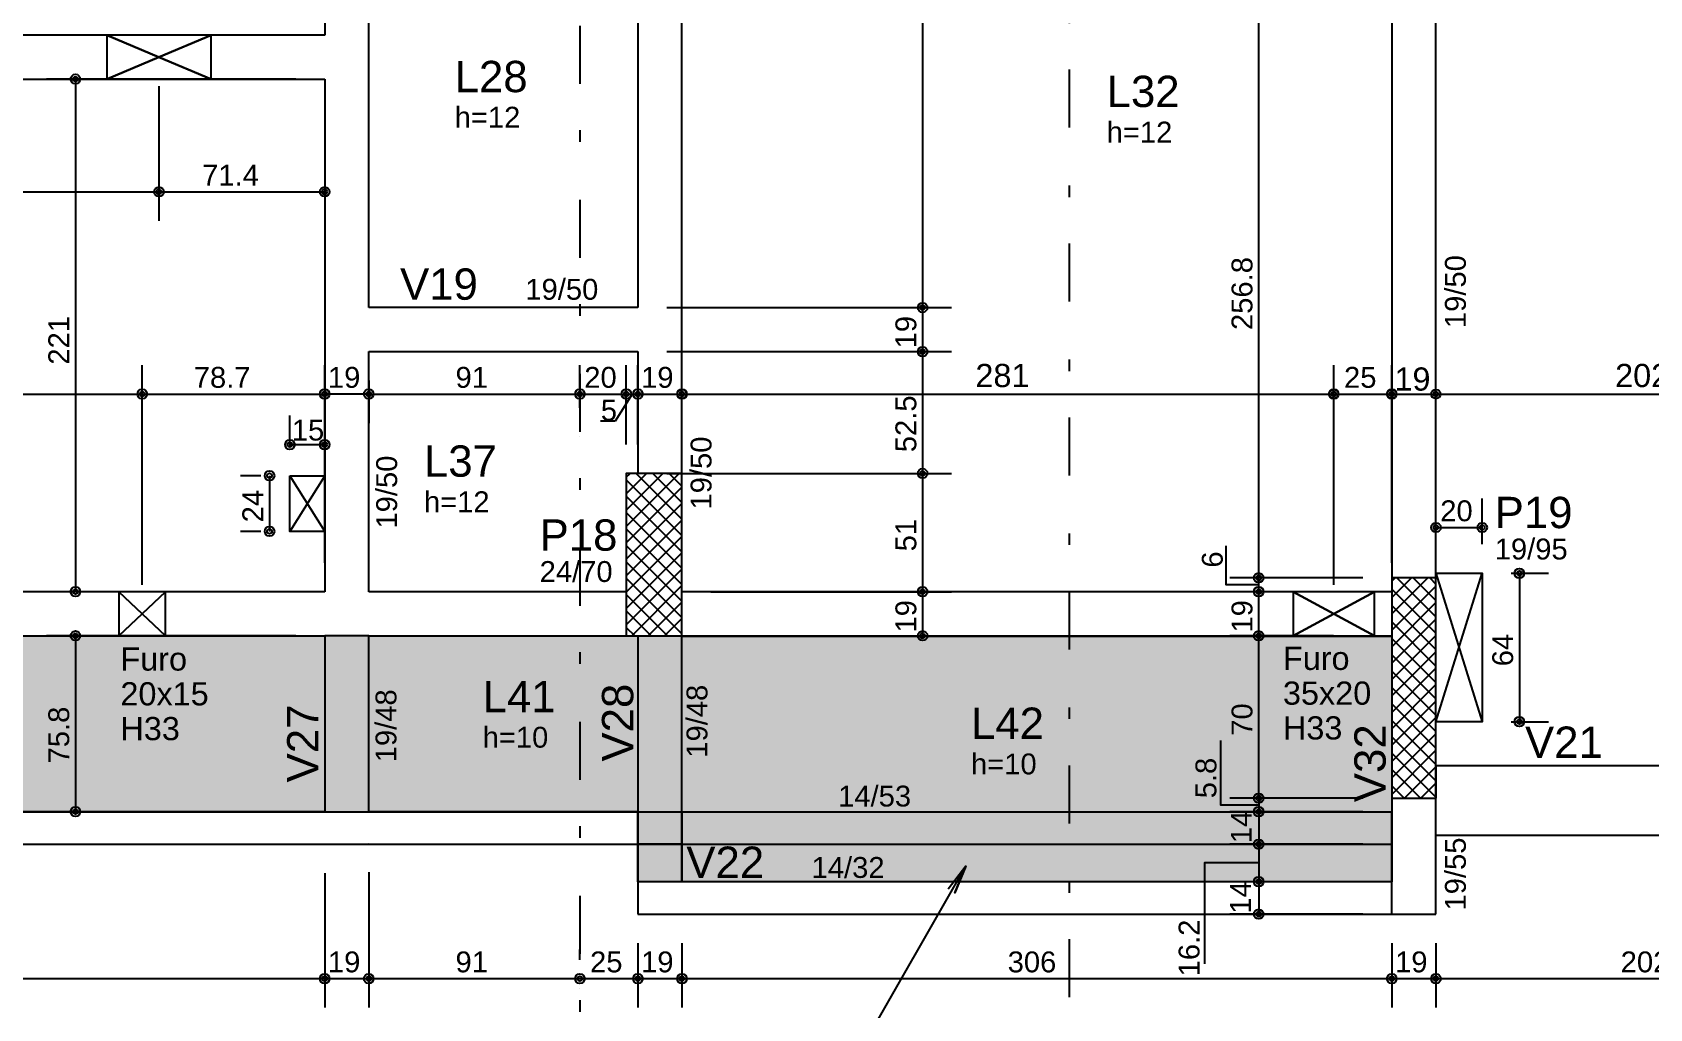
# Model space of a CAD drawing. Extents: x 0 to 119, y 0 to 84.
# Drawn here: x 26.22 to 40.16, y 33.82 to 42.24 of the extents above; entities that cross this region are included whole.
import ezdxf

# ---------------------------------------------------------------- set-up
doc = ezdxf.new("R2010")
doc.units = 0
doc.header["$MEASUREMENT"] = 0
doc.linetypes.add('ESTILO_TQS_0003', pattern=[1.5, 0.5, -0.4, 0.1, -0.5])
for name, color, linetype in [('1', 3, 'CONTINUOUS'), ('10', 252, 'CONTINUOUS'), ('18', 6, 'CONTINUOUS'), ('25', 130, 'CONTINUOUS'), ('27', 250, 'CONTINUOUS'), ('3', 7, 'CONTINUOUS'), ('32', 250, 'CONTINUOUS'), ('36', 7, 'CONTINUOUS'), ('37', 7, 'CONTINUOUS'), ('38', 7, 'CONTINUOUS'), ('62', 7, 'CONTINUOUS')]:
    doc.layers.add(name, color=color, linetype=linetype)
doc.styles.add('TQS_ARIAL', font='arial.ttf')

msp = doc.modelspace()

# ---------------------------------------------------------------- linework, layer by layer
at = {"layer": '1', "color": 3, "linetype": 'Continuous'}
for p, q in [((31.57555, 37.73988), (31.57555, 37.73988)), ((38.12555, 36.58988), (38.12555, 36.58988))]:
    msp.add_line(p, q, dxfattribs=at)
at = {"layer": '10', "color": 252, "linetype": 'Continuous'}
for p, q in [((28.435562, 38.420028), (28.73555, 37.939909)), ((28.73555, 38.420028), (28.435562, 37.939909)), ((38.31555, 37.57888), (38.714433, 36.299058)), ((38.31555, 36.299058), (38.714433, 37.57888))]:
    msp.add_line(p, q, dxfattribs=at)
for points in [[(28.435562, 38.420028), (28.73555, 38.420028), (28.73555, 37.939909), (28.435562, 37.939909), (28.435562, 38.420028)], [(38.31555, 37.57888), (38.714433, 37.57888), (38.714433, 36.299058), (38.31555, 36.299058), (38.31555, 37.57888)]]:
    msp.add_lwpolyline(points, dxfattribs=at)
at = {"layer": '18', "color": 6, "linetype": 'ESTILO_TQS_0003'}
msp.add_line((30.93555, 76.798161), (30.93555, 32.667344), dxfattribs=at)
at = {"layer": '25', "color": 130, "linetype": 'Continuous'}
for points in [[(22.662537, 35.52303), (21.12506, 37.03988), (28.73555, 37.03988), (28.73555, 35.52303), (22.662537, 35.52303)], [(29.11555, 35.52303), (29.11555, 37.03988), (28.73555, 37.03988), (28.73555, 35.52303), (29.11555, 35.52303)], [(31.435554, 37.03788), (31.435554, 35.52303), (29.11555, 35.52303), (29.11555, 37.03988), (31.33555, 37.03988), (31.435554, 37.03988)], [(31.815554, 35.52303), (31.815554, 37.03788), (31.435554, 37.03788), (31.435554, 35.52303), (31.815554, 35.52303)], [(31.815554, 37.03788), (37.93555, 37.03788), (37.93555, 34.91988), (31.815554, 34.91988), (31.815554, 37.03788)], [(31.435554, 35.52303), (31.815554, 35.52303), (31.815554, 35.24303), (31.435554, 35.24303), (31.435554, 35.52303)], [(31.435554, 35.24303), (31.815554, 35.24303), (31.815554, 34.91988), (31.435554, 34.91988), (31.435554, 35.24303)]]:
    msp.add_lwpolyline(points, dxfattribs=at)
for points in [[(22.662537, 35.52303), (21.12506, 37.03988), (28.73555, 37.03988)], [(22.662537, 35.52303), (28.73555, 37.03988), (28.73555, 35.52303)], [(29.11555, 35.52303), (29.11555, 37.03988), (28.73555, 37.03988)], [(29.11555, 35.52303), (28.73555, 37.03988), (28.73555, 35.52303)], [(31.435554, 37.03788), (29.11555, 35.52303), (29.11555, 37.03988)], [(31.435554, 37.03788), (29.11555, 37.03988), (31.33555, 37.03988)], [(31.435554, 37.03788), (31.435554, 35.52303), (29.11555, 35.52303)], [(31.435554, 37.03788), (31.33555, 37.03988), (31.435554, 37.03788)], [(31.815554, 35.52303), (31.815554, 37.03788), (31.435554, 37.03788)], [(31.815554, 35.52303), (31.435554, 37.03788), (31.435554, 35.52303)], [(31.815554, 37.03788), (37.93555, 37.03788), (37.93555, 34.91988)], [(31.815554, 37.03788), (37.93555, 34.91988), (31.815554, 34.91988)], [(31.815554, 37.03788), (31.815554, 34.91988), (31.815554, 37.03788)], [(22.662537, 35.52303), (28.73555, 35.52303), (22.662537, 35.52303)], [(29.11555, 35.52303), (28.73555, 35.52303), (29.11555, 35.52303)], [(31.815554, 35.52303), (31.435554, 35.52303), (31.815554, 35.52303)], [(31.435554, 35.52303), (31.815554, 35.52303), (31.815554, 35.24303)], [(31.435554, 35.52303), (31.815554, 35.24303), (31.435554, 35.24303)], [(31.435554, 35.52303), (31.435554, 35.24303), (31.435554, 35.52303)], [(31.435554, 35.24303), (31.815554, 35.24303), (31.815554, 34.91988)], [(31.435554, 35.24303), (31.815554, 34.91988), (31.435554, 34.91988)], [(31.435554, 35.24303), (31.435554, 34.91988), (31.435554, 35.24303)]]:
    msp.add_solid(points, dxfattribs=at)
at = {"layer": '27', "color": 250, "linetype": 'Continuous'}
for p, q in [((31.33555, 37.982354), (31.793076, 38.43988)), ((31.33555, 38.123775), (31.651655, 38.43988)), ((31.33555, 38.265196), (31.510234, 38.43988)), ((31.33555, 38.406618), (31.368812, 38.43988)), ((31.33555, 38.385179), (31.81555, 37.905179)), ((31.42227, 38.43988), (31.81555, 38.0466)), ((31.563691, 38.43988), (31.81555, 38.188021)), ((31.705113, 38.43988), (31.81555, 38.329443)), ((31.33555, 37.840932), (31.81555, 38.320932)), ((31.33555, 38.243757), (31.81555, 37.763757)), ((31.33555, 37.699511), (31.81555, 38.179511)), ((31.33555, 38.102336), (31.81555, 37.622336)), ((31.33555, 37.55809), (31.81555, 38.03809)), ((31.33555, 37.960915), (31.81555, 37.480915)), ((31.33555, 37.416668), (31.81555, 37.896668)), ((31.33555, 37.819493), (31.81555, 37.339493)), ((31.33555, 37.275247), (31.81555, 37.755247)), ((31.33555, 37.678072), (31.81555, 37.198072)), ((31.33555, 37.133826), (31.81555, 37.613826)), ((31.33555, 37.53665), (31.81555, 37.05665)), ((37.93555, 37.228443), (38.246987, 37.53988)), ((37.93555, 37.369865), (38.105565, 37.53988)), ((37.93555, 37.511286), (37.964144, 37.53988)), ((37.979124, 37.53988), (38.31555, 37.203454)), ((38.120546, 37.53988), (38.31555, 37.344876)), ((38.261967, 37.53988), (38.31555, 37.486297)), ((31.33555, 37.395229), (31.690899, 37.03988)), ((31.383026, 37.03988), (31.81555, 37.472404)), ((37.93555, 37.087022), (38.31555, 37.467022)), ((37.93555, 37.442033), (38.31555, 37.062033)), ((31.33555, 37.253808), (31.549478, 37.03988)), ((31.524447, 37.03988), (31.81555, 37.330983)), ((37.93555, 36.945601), (38.31555, 37.325601)), ((37.93555, 37.300612), (38.31555, 36.920612)), ((31.33555, 37.112386), (31.408056, 37.03988)), ((31.665868, 37.03988), (31.81555, 37.189562)), ((37.93555, 36.804179), (38.31555, 37.184179)), ((37.93555, 37.15919), (38.31555, 36.77919)), ((31.80729, 37.03988), (31.81555, 37.04814)), ((37.93555, 36.662758), (38.31555, 37.042758)), ((37.93555, 37.017769), (38.31555, 36.637769)), ((37.93555, 36.521336), (38.31555, 36.901336)), ((37.93555, 36.876347), (38.31555, 36.496347)), ((37.93555, 36.379915), (38.31555, 36.759915)), ((37.93555, 36.734926), (38.31555, 36.354926)), ((37.93555, 36.238494), (38.31555, 36.618494)), ((37.93555, 36.593505), (38.31555, 36.213505)), ((37.93555, 36.097072), (38.31555, 36.477072)), ((37.93555, 36.452083), (38.31555, 36.072083)), ((37.93555, 35.955651), (38.31555, 36.335651)), ((37.93555, 36.310662), (38.31555, 35.930662)), ((37.93555, 35.81423), (38.31555, 36.19423)), ((37.93555, 36.169241), (38.31555, 35.789241)), ((37.93555, 35.672808), (38.31555, 36.052808)), ((37.93555, 36.027819), (38.31555, 35.647819)), ((37.93555, 35.886398), (38.182068, 35.63988)), ((38.044043, 35.63988), (38.31555, 35.911387)), ((37.93555, 35.744977), (38.040647, 35.63988)), ((38.185464, 35.63988), (38.31555, 35.769966))]:
    msp.add_line(p, q, dxfattribs=at)
at = {"layer": '3', "color": 7, "linetype": 'ESTILO_TQS_0003'}
msp.add_line((35.15555, 30.92276), (35.15555, 44.77988), dxfattribs=at)
at = {"layer": '3', "color": 7, "linetype": 'Continuous'}
for p, q in [((22.662537, 35.52303), (28.73555, 35.52303)), ((31.435554, 35.52303), (37.93555, 35.52303)), ((31.435554, 35.24303), (37.93555, 35.24303)), ((31.435554, 35.24303), (31.435554, 34.63988)), ((31.815554, 35.24303), (31.815554, 34.91988))]:
    msp.add_line(p, q, dxfattribs=at)
for points in [[(31.435554, 46.740015), (31.435554, 39.869929)], [(31.815554, 39.679929), (31.815554, 46.740015)], [(28.73555, 44.77988), (28.73555, 42.21988)], [(29.11555, 42.02988), (29.11555, 44.77988)], [(37.93555, 44.459886), (37.93555, 37.53988)], [(38.31555, 37.53988), (38.31555, 44.269886)], [(28.73555, 42.21988), (21.23555, 42.21988)], [(27.306663, 42.02988), (26.856663, 41.83988), (27.756663, 41.83988), (27.306663, 42.02988), (27.756663, 41.83988), (27.756663, 42.21988), (27.306663, 42.02988), (27.756663, 42.21988), (26.856663, 42.21988), (27.306663, 42.02988), (26.856663, 42.21988), (26.856663, 41.83988), (27.306663, 42.02988)], [(29.11555, 39.869929), (29.11555, 42.02988)], [(21.61555, 41.83988), (28.73555, 41.83988)], [(28.73555, 41.83988), (28.73555, 39.679929)], [(31.435554, 39.869929), (29.11555, 39.869929)], [(28.73555, 39.679929), (28.73555, 37.41988)], [(31.815554, 38.43988), (31.815554, 39.679929)], [(29.11555, 37.41988), (29.11555, 39.489929)], [(29.11555, 39.489929), (31.435554, 39.489929)], [(31.435554, 39.489929), (31.435554, 38.43988)], [(28.73555, 37.41988), (23.136396, 37.41988)], [(27.162251, 37.22988), (26.962251, 37.03988), (27.362251, 37.03988), (27.162251, 37.22988), (27.362251, 37.03988), (27.362251, 37.41988), (27.162251, 37.22988), (27.362251, 37.41988), (26.962251, 37.41988), (27.162251, 37.22988), (26.962251, 37.41988), (26.962251, 37.03988), (27.162251, 37.22988)], [(31.33555, 37.41988), (29.11555, 37.41988)], [(37.93555, 37.41988), (31.81555, 37.41988)], [(37.435495, 37.22988), (37.085495, 37.03988), (37.785495, 37.03988), (37.435495, 37.22988), (37.785495, 37.03988), (37.785495, 37.41988), (37.435495, 37.22988), (37.785495, 37.41988), (37.085495, 37.41988), (37.435495, 37.22988), (37.085495, 37.41988), (37.085495, 37.03988), (37.435495, 37.22988)], [(23.136396, 37.03988), (28.73555, 37.03988)], [(28.73555, 37.03988), (28.73555, 35.52303)], [(29.11555, 37.03988), (31.33555, 37.03988)], [(29.11555, 35.52303), (29.11555, 37.03988)], [(31.435554, 37.03988), (31.435554, 35.24303)], [(31.815554, 37.03988), (37.93555, 37.03988)], [(31.815554, 35.52303), (31.815554, 37.03988)], [(38.31555, 35.91988), (38.31555, 35.63988)], [(42.36555, 35.91988), (38.31555, 35.91988)], [(37.93555, 35.63988), (37.93555, 35.50988)], [(38.31555, 34.63988), (38.31555, 35.63988)], [(28.73555, 35.52303), (31.435554, 35.52303)], [(37.93555, 34.63988), (37.93555, 35.52303)], [(38.31555, 35.31988), (42.55555, 35.31988)], [(22.547666, 35.24303), (28.92555, 35.24303)], [(28.73555, 35.24303), (29.11555, 35.24303)], [(28.92555, 35.24303), (31.435554, 35.24303)], [(37.93555, 34.91988), (31.435554, 34.91988)], [(31.435554, 34.63988), (38.31555, 34.63988)]]:
    msp.add_lwpolyline(points, dxfattribs=at)
at = {"layer": '32', "color": 250, "linetype": 'Continuous'}
for p, q in [((33.890058, 46.740015), (33.890058, 39.869929)), ((36.787909, 37.53988), (36.787909, 42.676518)), ((27.306663, 42.02988), (27.306663, 42.02988)), ((27.306663, 42.02988), (27.306663, 42.02988)), ((28.48555, 41.83988), (26.337117, 41.83988)), ((26.587117, 41.83988), (26.587117, 37.41988)), ((28.73555, 41.83988), (28.73555, 41.83988)), ((28.73555, 41.83988), (28.73555, 41.83988)), ((27.306663, 41.77988), (27.306663, 40.617883)), ((27.306663, 41.77988), (27.306663, 40.617883)), ((28.73555, 41.58988), (28.73555, 40.617883)), ((21.61555, 40.867883), (27.306663, 40.867883)), ((27.306663, 40.867883), (28.73555, 40.867883)), ((31.435554, 39.869929), (31.435554, 39.869929)), ((31.435554, 39.869929), (31.435554, 39.869929)), ((31.685554, 39.869929), (34.140058, 39.869929)), ((31.685554, 39.869929), (34.140058, 39.869929)), ((33.890058, 39.869929), (33.890058, 39.489929)), ((29.11555, 39.489929), (29.11555, 39.489929)), ((31.435554, 39.489929), (31.435554, 39.489929)), ((31.435554, 39.489929), (31.435554, 39.489929)), ((31.685554, 39.489929), (34.140058, 39.489929)), ((31.685554, 39.489929), (34.140058, 39.489929)), ((33.890058, 39.489929), (33.890058, 38.43988)), ((27.162251, 37.47988), (27.162251, 39.374182)), ((27.162251, 37.47988), (27.162251, 39.374182)), ((28.73555, 37.66988), (28.73555, 39.374182)), ((28.73555, 39.374182), (28.73555, 39.374182)), ((30.93555, 39.005575), (30.93555, 39.374182)), ((30.93555, 39.005575), (30.93555, 39.374182)), ((31.33555, 38.68988), (31.33555, 39.374182)), ((31.33555, 38.68988), (31.33555, 39.374182)), ((31.435554, 38.68988), (31.435554, 39.374182)), ((31.435554, 38.68988), (31.435554, 39.374182)), ((31.815554, 38.68988), (31.815554, 39.374182)), ((31.815554, 38.68988), (31.815554, 39.374182)), ((37.435495, 37.47988), (37.435495, 39.374182)), ((37.435495, 37.47988), (37.435495, 39.374182)), ((37.93555, 37.78988), (37.93555, 39.374182)), ((37.93555, 37.66988), (37.93555, 39.374182)), ((38.31555, 39.063255), (38.31555, 39.374182)), ((38.31555, 39.063255), (38.31555, 39.374182)), ((29.11555, 39.239929), (29.11555, 38.874182)), ((23.136396, 39.124182), (27.162251, 39.124182)), ((27.162251, 39.124182), (28.73555, 39.124182)), ((29.11555, 39.124182), (28.73555, 39.124182)), ((28.73555, 39.124182), (28.73555, 38.874182)), ((29.11555, 39.124182), (30.93555, 39.124182)), ((29.11555, 39.124182), (29.11555, 39.124182)), ((30.93555, 39.124182), (31.33555, 39.124182)), ((31.385552, 39.124182), (31.239081, 38.891063)), ((31.33555, 39.124182), (31.435554, 39.124182)), ((31.435554, 39.124182), (31.815554, 39.124182)), ((31.565554, 39.124182), (37.685495, 39.124182)), ((37.435495, 39.124182), (37.93555, 39.124182)), ((37.68555, 39.124182), (38.56555, 39.124182)), ((38.06555, 39.124182), (42.61555, 39.124182)), ((28.435562, 38.670028), (28.435562, 38.938135)), ((28.73555, 38.189909), (28.73555, 38.938135)), ((31.239081, 38.891063), (31.112739, 38.891063)), ((38.31555, 38.813255), (38.31555, 38.813255)), ((38.31555, 38.813255), (38.31555, 38.813255)), ((28.435562, 38.688135), (28.73555, 38.688135)), ((30.93555, 38.755575), (30.93555, 38.755575)), ((30.93555, 38.755575), (30.93555, 38.755575)), ((28.185562, 38.420028), (28.010107, 38.420028)), ((28.260107, 38.420028), (28.260107, 37.939909)), ((28.435562, 38.420028), (28.435562, 38.420028)), ((28.435562, 38.420028), (28.435562, 38.420028)), ((31.33555, 38.43988), (31.33555, 38.43988)), ((31.33555, 38.43988), (31.33555, 38.43988)), ((31.435554, 38.43988), (31.435554, 38.43988)), ((31.435554, 38.43988), (31.435554, 38.43988)), ((31.435554, 38.43988), (31.435554, 38.43988)), ((31.685554, 38.43988), (34.140058, 38.43988)), ((31.815554, 38.43988), (31.815554, 38.43988)), ((31.815554, 38.43988), (31.815554, 38.43988)), ((31.815554, 38.43988), (31.815554, 38.43988)), ((32.065554, 38.43988), (34.140058, 38.43988)), ((33.890058, 38.43988), (33.890058, 37.41988)), ((38.31555, 37.82888), (38.31555, 38.223548)), ((38.714433, 37.82888), (38.714433, 38.223548)), ((28.185562, 37.939909), (28.010107, 37.939909)), ((28.435562, 37.939909), (28.435562, 37.939909)), ((28.73555, 37.939909), (28.73555, 37.939909)), ((38.31555, 37.973548), (38.714433, 37.973548)), ((37.68555, 37.53988), (36.537909, 37.53988)), ((37.68555, 37.53988), (36.537909, 37.53988)), ((36.787909, 37.41988), (36.787909, 37.53988)), ((37.93555, 37.53988), (37.93555, 37.53988)), ((37.93555, 37.53988), (37.93555, 37.53988)), ((37.93555, 37.53988), (37.93555, 37.53988)), ((38.31555, 37.57888), (38.31555, 37.57888)), ((38.714433, 37.57888), (38.714433, 37.57888)), ((38.714433, 37.57888), (38.714433, 37.57888)), ((38.964433, 37.57888), (39.285455, 37.57888)), ((39.035455, 37.57888), (39.035455, 36.299058)), ((28.48555, 37.41988), (26.337117, 37.41988)), ((28.73555, 37.41988), (28.73555, 37.41988)), ((28.73555, 37.41988), (28.73555, 37.41988)), ((31.81555, 37.41988), (31.81555, 37.41988)), ((31.81555, 37.41988), (31.81555, 37.41988)), ((32.06555, 37.41988), (34.140058, 37.41988)), ((32.06555, 37.41988), (34.140058, 37.41988)), ((33.890058, 37.41988), (33.890058, 37.03988)), ((37.343963, 37.41988), (36.537909, 37.41988)), ((37.343963, 37.41988), (36.537909, 37.41988)), ((36.787909, 37.03988), (36.787909, 37.41988)), ((37.593963, 37.41988), (37.593963, 37.41988)), ((37.593963, 37.41988), (37.593963, 37.41988)), ((37.93555, 37.41988), (37.93555, 37.41988)), ((27.162251, 37.22988), (27.162251, 37.22988)), ((27.162251, 37.22988), (27.162251, 37.22988)), ((37.435495, 37.22988), (37.435495, 37.22988)), ((37.435495, 37.22988), (37.435495, 37.22988)), ((28.48555, 37.03988), (26.337117, 37.03988)), ((26.587117, 37.03988), (26.587117, 35.52303)), ((28.73555, 37.03988), (28.73555, 37.03988)), ((31.815554, 37.03988), (31.815554, 37.03988)), ((32.065554, 37.03988), (34.140058, 37.03988)), ((37.432995, 37.03988), (36.537909, 37.03988)), ((37.432995, 37.03988), (36.537909, 37.03988)), ((36.787909, 35.63988), (36.787909, 37.03988)), ((37.682995, 37.03988), (37.682995, 37.03988)), ((37.682995, 37.03988), (37.682995, 37.03988)), ((38.714433, 36.299058), (38.714433, 36.299058)), ((38.964433, 36.299058), (39.285455, 36.299058)), ((37.68555, 35.63988), (36.537909, 35.63988)), ((37.68555, 35.63988), (36.537909, 35.63988)), ((36.787909, 35.63988), (36.787909, 35.52303)), ((37.93555, 35.63988), (37.93555, 35.63988)), ((37.93555, 35.63988), (37.93555, 35.63988)), ((28.48555, 35.52303), (26.337117, 35.52303)), ((28.73555, 35.52303), (28.73555, 35.52303)), ((37.68555, 35.52303), (36.537909, 35.52303)), ((37.68555, 35.52303), (36.537909, 35.52303)), ((36.787909, 35.52303), (36.787909, 35.24303)), ((37.93555, 35.52303), (37.93555, 35.52303)), ((37.93555, 35.52303), (37.93555, 35.52303)), ((28.73555, 35.24303), (28.73555, 35.24303)), ((28.73555, 35.24303), (28.73555, 35.24303)), ((29.11555, 35.253096), (29.11555, 35.253096)), ((29.11555, 35.253096), (29.11555, 35.253096)), ((37.68555, 35.24303), (36.537909, 35.24303)), ((37.68555, 35.24303), (36.537909, 35.24303)), ((36.787909, 35.24303), (36.787909, 34.91988)), ((37.93555, 35.24303), (37.93555, 35.24303)), ((37.93555, 35.24303), (37.93555, 35.24303)), ((29.11555, 35.003096), (29.11555, 33.834)), ((29.11555, 35.003096), (29.11555, 33.834)), ((28.73555, 34.99303), (28.73555, 33.834)), ((28.73555, 34.99303), (28.73555, 33.834)), ((37.68555, 34.91988), (36.537909, 34.91988)), ((37.68555, 34.91988), (36.537909, 34.91988)), ((36.787909, 34.91988), (36.787909, 34.63988)), ((37.93555, 34.91988), (37.93555, 34.91988)), ((37.93555, 34.91988), (37.93555, 34.91988)), ((31.435554, 34.63988), (31.435554, 34.63988)), ((31.435554, 34.63988), (31.435554, 34.63988)), ((31.815554, 34.63988), (31.815554, 34.63988)), ((31.815554, 34.63988), (31.815554, 34.63988)), ((37.68555, 34.63988), (36.537909, 34.63988)), ((37.93555, 34.63988), (37.93555, 34.63988)), ((37.93555, 34.63988), (37.93555, 34.63988)), ((37.93555, 34.63988), (37.93555, 34.63988)), ((38.31555, 34.63988), (38.31555, 34.63988)), ((38.31555, 34.63988), (38.31555, 34.63988)), ((30.93555, 34.2469), (30.93555, 34.334)), ((30.93555, 34.2469), (30.93555, 34.334)), ((31.435554, 34.38988), (31.435554, 33.834)), ((31.435554, 34.38988), (31.435554, 33.834)), ((31.815554, 34.38988), (31.815554, 33.834)), ((31.815554, 34.38988), (31.815554, 33.834)), ((37.93555, 34.38988), (37.93555, 33.834)), ((37.93555, 34.38988), (37.93555, 33.834)), ((38.31555, 34.38988), (38.31555, 33.834)), ((38.31555, 34.38988), (38.31555, 33.834)), ((23.136396, 34.084), (28.73555, 34.084)), ((28.73555, 34.084), (29.11555, 34.084)), ((29.11555, 34.084), (30.93555, 34.084)), ((30.93555, 34.084), (31.435554, 34.084)), ((31.435554, 34.084), (31.815554, 34.084)), ((31.815554, 34.084), (37.93555, 34.084)), ((37.93555, 34.084), (38.31555, 34.084)), ((38.31555, 34.084), (42.36555, 34.084)), ((30.93555, 33.9969), (30.93555, 33.9969)), ((30.93555, 33.9969), (30.93555, 33.9969))]:
    msp.add_line(p, q, dxfattribs=at)
for points in [[(36.787909, 37.47988), (36.507369, 37.47988), (36.507369, 37.815518)], [(36.459437, 36.137628), (36.459437, 35.581455), (36.787909, 35.581455)], [(32.521655, 33.468765), (33.356502, 33.468765), (34.263422, 35.054374), (34.168686, 34.823019), (34.263422, 35.054374), (34.112035, 34.855421)], [(36.322235, 34.212611), (36.322235, 35.086084), (36.787909, 35.086084)]]:
    msp.add_lwpolyline(points, dxfattribs=at)
for centre, radius in [((26.587117, 41.83988), 0.041625), ((26.587117, 41.83988), 0.02075), ((27.306663, 40.867883), 0.041625), ((27.306663, 40.867883), 0.041625), ((27.306663, 40.867883), 0.02075), ((27.306663, 40.867883), 0.02075), ((28.73555, 40.867883), 0.041625), ((28.73555, 40.867883), 0.02075), ((33.890058, 39.869929), 0.041625), ((33.890058, 39.869929), 0.041625), ((33.890058, 39.869929), 0.02075), ((33.890058, 39.869929), 0.02075), ((33.890058, 39.489929), 0.041625), ((33.890058, 39.489929), 0.041625), ((33.890058, 39.489929), 0.02075), ((33.890058, 39.489929), 0.02075), ((27.162251, 39.124182), 0.041625), ((27.162251, 39.124182), 0.041625), ((27.162251, 39.124182), 0.02075), ((27.162251, 39.124182), 0.02075), ((28.73555, 39.124182), 0.041625), ((28.73555, 39.124182), 0.041625), ((28.73555, 39.124182), 0.02075), ((28.73555, 39.124182), 0.02075), ((29.11555, 39.124182), 0.041625), ((29.11555, 39.124182), 0.041625), ((29.11555, 39.124182), 0.02075), ((29.11555, 39.124182), 0.02075), ((30.93555, 39.124182), 0.041625), ((30.93555, 39.124182), 0.041625), ((30.93555, 39.124182), 0.02075), ((30.93555, 39.124182), 0.02075), ((31.33555, 39.124182), 0.041625), ((31.33555, 39.124182), 0.041625), ((31.33555, 39.124182), 0.02075), ((31.33555, 39.124182), 0.02075), ((31.435554, 39.124182), 0.041625), ((31.435554, 39.124182), 0.041625), ((31.435554, 39.124182), 0.02075), ((31.435554, 39.124182), 0.02075), ((31.815554, 39.124182), 0.041625), ((31.815554, 39.124182), 0.04), ((31.815554, 39.124182), 0.02075), ((31.815554, 39.124182), 0.02), ((37.435495, 39.124182), 0.041625), ((37.435495, 39.124182), 0.04), ((37.435495, 39.124182), 0.02075), ((37.435495, 39.124182), 0.02), ((37.93555, 39.124182), 0.041625), ((37.93555, 39.124182), 0.04), ((37.93555, 39.124182), 0.02075), ((37.93555, 39.124182), 0.02), ((38.31555, 39.124182), 0.04), ((38.31555, 39.124182), 0.04), ((38.31555, 39.124182), 0.02), ((38.31555, 39.124182), 0.02), ((28.435562, 38.688135), 0.041625), ((28.435562, 38.688135), 0.02075), ((28.73555, 38.688135), 0.041625), ((28.73555, 38.688135), 0.02075), ((28.260107, 38.420028), 0.041625), ((28.260107, 38.420028), 0.02075), ((33.890058, 38.43988), 0.041625), ((33.890058, 38.43988), 0.041625), ((33.890058, 38.43988), 0.02075), ((33.890058, 38.43988), 0.02075), ((28.260107, 37.939909), 0.041625), ((28.260107, 37.939909), 0.02075), ((38.31555, 37.973548), 0.041625), ((38.31555, 37.973548), 0.02075), ((38.714433, 37.973548), 0.041625), ((38.714433, 37.973548), 0.02075), ((36.787909, 37.53988), 0.041625), ((36.787909, 37.53988), 0.041625), ((36.787909, 37.53988), 0.02075), ((36.787909, 37.53988), 0.02075), ((39.035455, 37.57888), 0.041625), ((39.035455, 37.57888), 0.02075), ((26.587117, 37.41988), 0.041625), ((26.587117, 37.41988), 0.02075), ((33.890058, 37.41988), 0.041625), ((33.890058, 37.41988), 0.041625), ((33.890058, 37.41988), 0.02075), ((33.890058, 37.41988), 0.02075), ((36.787909, 37.41988), 0.041625), ((36.787909, 37.41988), 0.041625), ((36.787909, 37.41988), 0.02075), ((36.787909, 37.41988), 0.02075), ((26.587117, 37.03988), 0.041625), ((26.587117, 37.03988), 0.02075), ((33.890058, 37.03988), 0.041625), ((33.890058, 37.03988), 0.02075), ((36.787909, 37.03988), 0.041625), ((36.787909, 37.03988), 0.041625), ((36.787909, 37.03988), 0.02075), ((36.787909, 37.03988), 0.02075), ((39.035455, 36.299058), 0.041625), ((39.035455, 36.299058), 0.02075), ((26.587117, 35.52303), 0.041625), ((36.787909, 35.63988), 0.041625), ((36.787909, 35.63988), 0.041625), ((36.787909, 35.52303), 0.041625), ((36.787909, 35.52303), 0.041625), ((36.787909, 35.63988), 0.02075), ((36.787909, 35.63988), 0.02075), ((26.587117, 35.52303), 0.02075), ((36.787909, 35.52303), 0.02075), ((36.787909, 35.52303), 0.02075), ((36.787909, 35.24303), 0.041625), ((36.787909, 35.24303), 0.041625), ((36.787909, 35.24303), 0.02075), ((36.787909, 35.24303), 0.02075), ((36.787909, 34.91988), 0.041625), ((36.787909, 34.91988), 0.041625), ((36.787909, 34.91988), 0.02075), ((36.787909, 34.91988), 0.02075), ((36.787909, 34.63988), 0.041625), ((36.787909, 34.63988), 0.02075), ((28.73555, 34.084), 0.041625), ((28.73555, 34.084), 0.041625), ((28.73555, 34.084), 0.02075), ((28.73555, 34.084), 0.02075), ((29.11555, 34.084), 0.041625), ((29.11555, 34.084), 0.041625), ((29.11555, 34.084), 0.02075), ((29.11555, 34.084), 0.02075), ((30.93555, 34.084), 0.041625), ((30.93555, 34.084), 0.041625), ((30.93555, 34.084), 0.02075), ((30.93555, 34.084), 0.02075), ((31.435554, 34.084), 0.041625), ((31.435554, 34.084), 0.041625), ((31.435554, 34.084), 0.02075), ((31.435554, 34.084), 0.02075), ((31.815554, 34.084), 0.041625), ((31.815554, 34.084), 0.041625), ((31.815554, 34.084), 0.02075), ((31.815554, 34.084), 0.02075), ((37.93555, 34.084), 0.041625), ((37.93555, 34.084), 0.041625), ((37.93555, 34.084), 0.02075), ((37.93555, 34.084), 0.02075), ((38.31555, 34.084), 0.041625), ((38.31555, 34.084), 0.041625), ((38.31555, 34.084), 0.02075), ((38.31555, 34.084), 0.02075)]:
    msp.add_circle(centre, radius, dxfattribs=at)
at = {"layer": '62', "linetype": 'Continuous'}
for points in [[(31.33555, 37.03988), (31.81555, 37.03988), (31.81555, 38.43988), (31.33555, 38.43988), (31.33555, 37.03988)], [(37.93555, 35.63988), (38.31555, 35.63988), (38.31555, 37.53988), (37.93555, 37.53988), (37.93555, 35.63988)]]:
    msp.add_lwpolyline(points, dxfattribs=at)

# ---------------------------------------------------------------- texts
at = {"layer": '3', "color": 7, "linetype": 'Continuous', "style": 'TQS_ARIAL'}
for s, p in [('Furo', (26.97469, 36.73988)), ('Furo', (36.9968, 36.745614)), ('20x15', (26.97469, 36.43988)), ('35x20', (36.9968, 36.445614)), ('H33', (26.97469, 36.13988)), ('H33', (36.9968, 36.145614))]:
    msp.add_text(s, height=0.2, dxfattribs=at).set_placement(p)
at = {"layer": '32', "color": 250, "linetype": 'Continuous', "style": 'TQS_ARIAL'}
for s, height, p in [('71.4', 0.18, (27.679106, 40.921883)), ('78.7', 0.18, (27.6069, 39.178182)), ('19', 0.18, (28.76355, 39.178182)), ('91', 0.18, (29.86355, 39.178182)), ('20', 0.18, (30.97355, 39.178182)), ('19', 0.18, (31.463554, 39.178182)), ('281', 0.2, (34.345524, 39.184182)), ('25', 0.18, (37.523522, 39.178182)), ('19', 0.2, (37.958102, 39.153759)), ('202.5', 0.2, (39.86055, 39.184182)), ('5', 0.18, (31.116256, 38.895141)), ('15', 0.18, (28.452062, 38.723294)), ('20', 0.18, (38.352991, 38.027548)), ('19', 0.18, (28.76355, 34.138)), ('91', 0.18, (29.86355, 34.138)), ('25', 0.18, (31.023552, 34.138)), ('19', 0.18, (31.463554, 34.138)), ('306', 0.18, (34.623552, 34.138)), ('19', 0.18, (37.96355, 34.138)), ('202.5', 0.18, (39.90855, 34.138))]:
    msp.add_text(s, height=height, dxfattribs=at).set_placement(p)
for s, p in [('256.8', (36.733909, 39.676199)), ('221', (26.533117, 39.37788)), ('19', (33.836058, 39.517929)), ('52.5', (33.836058, 38.622904)), ('24', (28.206107, 38.017969)), ('51', (33.836058, 37.76788)), ('6', (36.47767, 37.627428)), ('19', (33.836058, 37.06788)), ('19', (36.733909, 37.06788)), ('64', (38.981455, 36.776969)), ('75.8', (26.533117, 35.939455)), ('70', (36.733909, 36.17788)), ('5.8', (36.422941, 35.638766)), ('14', (36.727726, 35.25206)), ('14', (36.721739, 34.644196)), ('16.2', (36.277627, 34.103326))]:
    msp.add_text(s, height=0.18, rotation=90, dxfattribs=at).set_placement(p)
at = {"layer": '36', "color": 7, "linetype": 'Continuous', "style": 'TQS_ARIAL'}
for s, height, p in [('P19', 0.27, (38.822477, 37.968065)), ('P18', 0.27, (30.588575, 37.773845)), ('19/95', 0.18, (38.822477, 37.698065)), ('24/70', 0.18, (30.588575, 37.503845))]:
    msp.add_text(s, height=height, dxfattribs=at).set_placement(p)
at = {"layer": '37', "color": 7, "linetype": 'Continuous', "style": 'TQS_ARIAL'}
for s, height, p in [('19/50', 0.18, (38.573527, 39.692922)), ('19/50', 0.18, (32.070317, 38.128729)), ('19/50', 0.18, (29.359948, 37.964369)), ('19/48', 0.18, (29.354079, 35.949118)), ('V28', 0.27, (31.395747, 35.955574)), ('19/48', 0.18, (32.035211, 35.988542)), ('V27', 0.27, (28.681579, 35.775819)), ('V32', 0.27, (37.882324, 35.605406)), ('19/55', 0.18, (38.573527, 34.67121))]:
    msp.add_text(s, height=height, rotation=90, dxfattribs=at).set_placement(p)
for s, height, p in [('V19', 0.27, (29.38555, 39.937429)), ('19/50', 0.18, (30.46555, 39.937429)), ('V21', 0.27, (39.08372, 35.98738)), ('14/53', 0.18, (33.162015, 35.567892)), ('V22', 0.27, (31.853468, 34.95234)), ('14/32', 0.18, (32.933468, 34.95234))]:
    msp.add_text(s, height=height, dxfattribs=at).set_placement(p)
at = {"layer": '38', "color": 7, "linetype": 'Continuous', "style": 'TQS_ARIAL'}
for s, height, p in [('L28', 0.27, (29.856029, 41.727106)), ('L32', 0.27, (35.476745, 41.59885)), ('h=12', 0.18, (29.856029, 41.421106)), ('h=12', 0.18, (35.476745, 41.29285)), ('L37', 0.27, (29.591164, 38.41143)), ('h=12', 0.18, (29.591164, 38.10543)), ('L41', 0.27, (30.097098, 36.381198)), ('L42', 0.27, (34.30735, 36.150872)), ('h=10', 0.18, (30.097098, 36.075198)), ('h=10', 0.18, (34.30735, 35.844872))]:
    msp.add_text(s, height=height, dxfattribs=at).set_placement(p)

doc.saveas('drawing.dxf')
